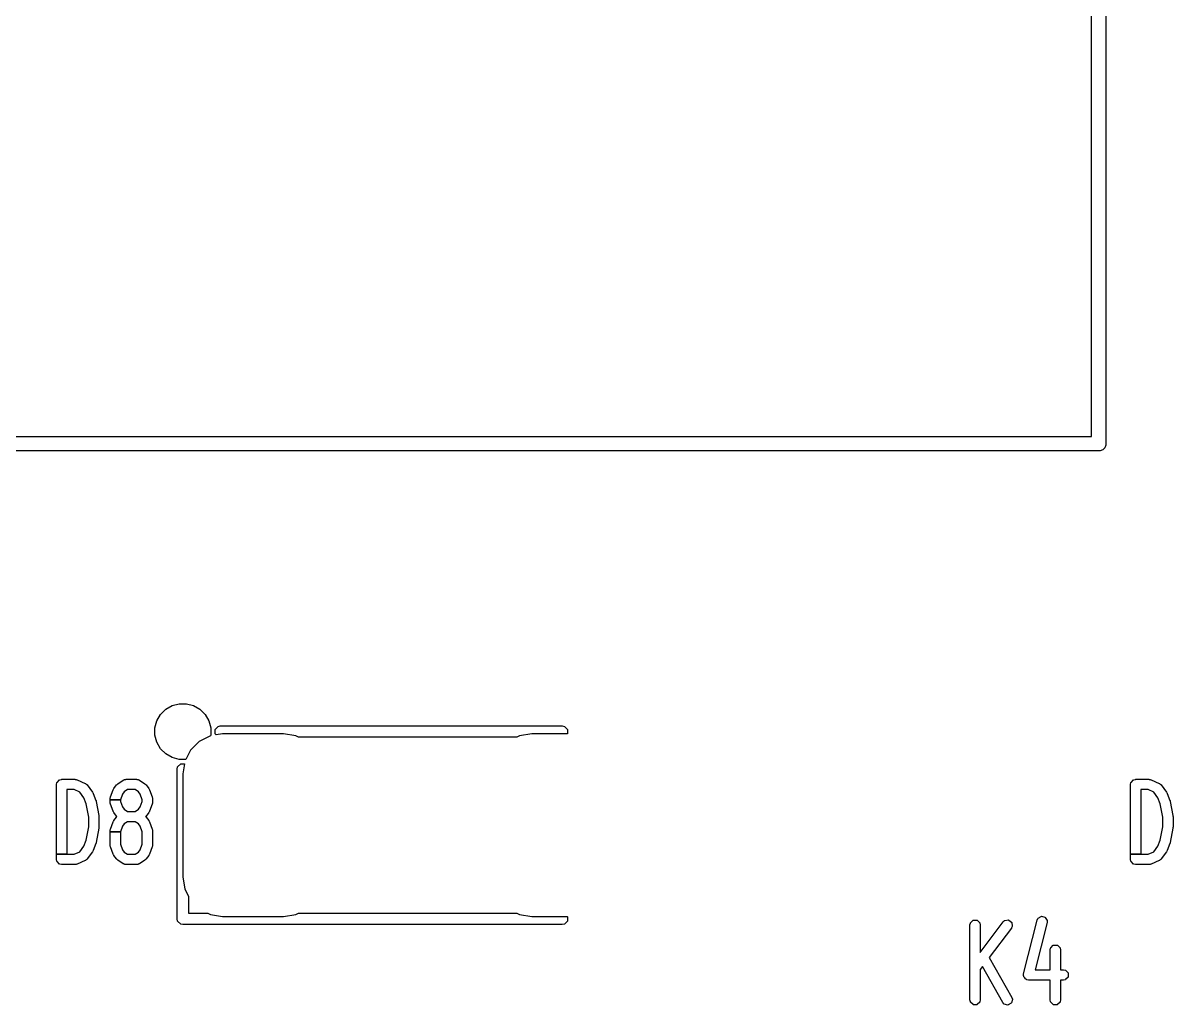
# Model space of a CAD drawing. Header units: millimetres. Extents: x 0 to 98, y 0 to 67.8.
# Drawn here: x 36.89 to 49.17, y 46.83 to 57.32 of the extents above; entities that cross this region are included whole.
import ezdxf

# ---------------------------------------------------------------- set-up
doc = ezdxf.new("R2010")
doc.units = ezdxf.units.MM
doc.layers.add('Edge.Cuts', color=254, linetype='CONTINUOUS', true_color=0xd0d2cd)

msp = doc.modelspace()

# ---------------------------------------------------------------- linework, layer by layer
at = {"layer": 'Edge.Cuts', "linetype": 'CONTINUOUS'}
for p, q in [((48.4532, 65.076999), (48.4532, 52.823)), ((48.3008, 52.8992), (48.3008, 65.000799)), ((32.6992, 52.8992), (48.3008, 52.8992)), ((48.451736, 52.808134), (48.440358, 52.780666)), ((48.4532, 52.823), (48.451736, 52.808134)), ((48.377, 52.7468), (32.623, 52.7468)), ((48.391866, 52.748264), (48.377, 52.7468)), ((48.419334, 52.759642), (48.391866, 52.748264)), ((48.440358, 52.780666), (48.419334, 52.759642)), ((38.361994, 49.932628), (38.417372, 49.988006)), ((38.417372, 49.988006), (38.485195, 50.027164)), ((38.485195, 50.027164), (38.560842, 50.047433)), ((38.560842, 50.047433), (38.639158, 50.047433)), ((38.639158, 50.047433), (38.714805, 50.027164)), ((38.714805, 50.027164), (38.782628, 49.988006)), ((38.782628, 49.988006), (38.838006, 49.932628)), ((38.302567, 49.789158), (38.322836, 49.864805)), ((38.322836, 49.864805), (38.361994, 49.932628)), ((38.838006, 49.932628), (38.877164, 49.864805)), ((38.877164, 49.864805), (38.897433, 49.789158)), ((38.302567, 49.710842), (38.302567, 49.789158)), ((38.897433, 49.789158), (38.897433, 49.710842)), ((38.944567, 49.772961), (38.977039, 49.805433)), ((38.944567, 49.727039), (38.944567, 49.772961)), ((38.957324, 49.714282), (38.944567, 49.727039)), ((39.025, 49.725), (38.957324, 49.714282)), ((38.977039, 49.805433), (39, 49.81)), ((39, 49.81), (42.65, 49.81)), ((39.675, 49.725), (39.025, 49.725)), ((39.806332, 49.704199), (39.675, 49.725)), ((42.325, 49.725), (42.193668, 49.704199)), ((42.703394, 49.725), (42.325, 49.725)), ((42.65, 49.81), (42.672961, 49.805433)), ((42.672961, 49.805433), (42.705433, 49.772961)), ((42.705433, 49.727039), (42.703394, 49.725)), ((42.705433, 49.772961), (42.705433, 49.727039)), ((38.322836, 49.635195), (38.302567, 49.710842)), ((38.361994, 49.567372), (38.322836, 49.635195)), ((38.775191, 49.643832), (38.681168, 49.549809)), ((38.893668, 49.704199), (38.775191, 49.643832)), ((38.895741, 49.704528), (38.893668, 49.704199)), ((38.897433, 49.710842), (38.895741, 49.704528)), ((39.834199, 49.69), (39.806332, 49.704199)), ((42.165801, 49.69), (39.834199, 49.69)), ((42.193668, 49.704199), (42.165801, 49.69)), ((38.417372, 49.511994), (38.361994, 49.567372)), ((38.485195, 49.472836), (38.417372, 49.511994)), ((38.560842, 49.452567), (38.485195, 49.472836)), ((38.681168, 49.549809), (38.631621, 49.452567)), ((38.54, 49.35), (38.544567, 49.372961)), ((38.54, 47.75), (38.54, 49.35)), ((38.544567, 49.372961), (38.577039, 49.405433)), ((38.631621, 49.452567), (38.560842, 49.452567)), ((38.577039, 49.405433), (38.616699, 49.405433)), ((38.616699, 49.405433), (38.6, 49.3)), ((37.257413, 49.207775), (37.284473, 49.234835)), ((37.284473, 49.234835), (37.287034, 49.236203)), ((37.287034, 49.236203), (37.306168, 49.240009)), ((37.306168, 49.240009), (37.307143, 49.240105)), ((37.307143, 49.240105), (37.45, 49.240105)), ((37.45, 49.240105), (37.450972, 49.24001)), ((37.450972, 49.24001), (37.451505, 49.239905)), ((37.451505, 49.239905), (37.452376, 49.239967)), ((37.452376, 49.239967), (37.461244, 49.237968)), ((37.461244, 49.237968), (37.47011, 49.236203)), ((37.47011, 49.236203), (37.470874, 49.235795)), ((37.470874, 49.235795), (37.471411, 49.235673)), ((37.471411, 49.235673), (37.472338, 49.235365)), ((37.472338, 49.235365), (37.558052, 49.19727)), ((37.905206, 49.192773), (37.962349, 49.230868)), ((37.962349, 49.230868), (37.963213, 49.231329)), ((37.963213, 49.231329), (37.96912, 49.233769)), ((37.96912, 49.233769), (37.970188, 49.234836)), ((37.970188, 49.234836), (37.972746, 49.236203)), ((37.972746, 49.236203), (37.977125, 49.237076)), ((37.977125, 49.237076), (37.981247, 49.238776)), ((37.981247, 49.238776), (37.984133, 49.239057)), ((37.984133, 49.239057), (37.985609, 49.238763)), ((37.985609, 49.238763), (37.991882, 49.240009)), ((37.991882, 49.240009), (37.992857, 49.240105)), ((37.992857, 49.240105), (38.107143, 49.240105)), ((38.107143, 49.240105), (38.108118, 49.240009)), ((38.108118, 49.240009), (38.114389, 49.238763)), ((38.114389, 49.238763), (38.115867, 49.239057)), ((38.115867, 49.239057), (38.118754, 49.238776)), ((38.118754, 49.238776), (38.122876, 49.237075)), ((38.122876, 49.237075), (38.127253, 49.236203)), ((38.127253, 49.236203), (38.129813, 49.234835)), ((38.129813, 49.234835), (38.130879, 49.233769)), ((38.130879, 49.233769), (38.136787, 49.231329)), ((38.136787, 49.231329), (38.137651, 49.230868)), ((38.137651, 49.230868), (38.194794, 49.192773)), ((38.6, 49.3), (38.6, 48.2)), ((48.721698, 49.207775), (48.748758, 49.234835)), ((48.748758, 49.234835), (48.751319, 49.236203)), ((48.751319, 49.236203), (48.770453, 49.240009)), ((48.770453, 49.240009), (48.771428, 49.240105)), ((48.771428, 49.240105), (48.914285, 49.240105)), ((48.914285, 49.240105), (48.915257, 49.24001)), ((48.915257, 49.24001), (48.91579, 49.239905)), ((48.91579, 49.239905), (48.916661, 49.239967)), ((48.916661, 49.239967), (48.925529, 49.237968)), ((48.925529, 49.237968), (48.934395, 49.236203)), ((48.934395, 49.236203), (48.935159, 49.235795)), ((48.935159, 49.235795), (48.935696, 49.235673)), ((48.935696, 49.235673), (48.936623, 49.235365)), ((48.936623, 49.235365), (49.022337, 49.19727)), ((37.252143, 49.185105), (37.252239, 49.18608)), ((37.252143, 48.440105), (37.252143, 49.185105)), ((37.252239, 49.18608), (37.256045, 49.205214)), ((37.256045, 49.205214), (37.257413, 49.207775)), ((37.438328, 49.130105), (37.362143, 49.130105)), ((37.362143, 49.130105), (37.362143, 48.440105)), ((37.500299, 49.102564), (37.438328, 49.130105)), ((37.544123, 49.04413), (37.500299, 49.102564)), ((37.558052, 49.19727), (37.558904, 49.196786)), ((37.558904, 49.196786), (37.561345, 49.195063)), ((37.561345, 49.195063), (37.561897, 49.194984)), ((37.561897, 49.194984), (37.564527, 49.193757)), ((37.564527, 49.193757), (37.569447, 49.189345)), ((37.569447, 49.189345), (37.574843, 49.185537)), ((37.574843, 49.185537), (37.576627, 49.183246)), ((37.576627, 49.183246), (37.576825, 49.18273)), ((37.576825, 49.18273), (37.579052, 49.180733)), ((37.579052, 49.180733), (37.579714, 49.18001)), ((37.579714, 49.18001), (37.636857, 49.10382)), ((37.636857, 49.10382), (37.637365, 49.102982)), ((37.637365, 49.102982), (37.640318, 49.096823)), ((37.827073, 49.052036), (37.855645, 49.128227)), ((37.855645, 49.128227), (37.856078, 49.129106)), ((37.856078, 49.129106), (37.859678, 49.134913)), ((37.859678, 49.134913), (37.862635, 49.141077)), ((37.862635, 49.141077), (37.863143, 49.141915)), ((37.863143, 49.141915), (37.891714, 49.18001)), ((37.891714, 49.18001), (37.892376, 49.180732)), ((37.892376, 49.180732), (37.898559, 49.186278)), ((37.898559, 49.186278), (37.904447, 49.192152)), ((37.904447, 49.192152), (37.905206, 49.192773)), ((37.97406, 49.106474), (37.955873, 49.082223)), ((38.009509, 49.130105), (37.97406, 49.106474)), ((38.090491, 49.130105), (38.009509, 49.130105)), ((38.125937, 49.106475), (38.090491, 49.130105)), ((38.144123, 49.082225), (38.125937, 49.106475)), ((38.194794, 49.192773), (38.195553, 49.192152)), ((38.195553, 49.192152), (38.201433, 49.186284)), ((38.201433, 49.186284), (38.207624, 49.180733)), ((38.207624, 49.180733), (38.208286, 49.18001)), ((38.208286, 49.18001), (38.236857, 49.141915)), ((38.236857, 49.141915), (38.237365, 49.141077)), ((38.237365, 49.141077), (38.240318, 49.134918)), ((38.240318, 49.134918), (38.243923, 49.129106)), ((38.243923, 49.129106), (38.244356, 49.128227)), ((38.244356, 49.128227), (38.272927, 49.052036)), ((48.716428, 49.185105), (48.716524, 49.18608)), ((48.716428, 48.440105), (48.716428, 49.185105)), ((48.716524, 49.18608), (48.72033, 49.205214)), ((48.72033, 49.205214), (48.721698, 49.207775)), ((48.902613, 49.130105), (48.826428, 49.130105)), ((48.826428, 49.130105), (48.826428, 48.440105)), ((48.964584, 49.102564), (48.902613, 49.130105)), ((49.008408, 49.04413), (48.964584, 49.102564)), ((49.022337, 49.19727), (49.023189, 49.196786)), ((49.023189, 49.196786), (49.02563, 49.195063)), ((49.02563, 49.195063), (49.026182, 49.194984)), ((49.026182, 49.194984), (49.028812, 49.193757)), ((49.028812, 49.193757), (49.033732, 49.189345)), ((49.033732, 49.189345), (49.039128, 49.185537)), ((49.039128, 49.185537), (49.040912, 49.183246)), ((49.040912, 49.183246), (49.04111, 49.18273)), ((49.04111, 49.18273), (49.043337, 49.180733)), ((49.043337, 49.180733), (49.043999, 49.18001)), ((49.043999, 49.18001), (49.101142, 49.10382)), ((49.101142, 49.10382), (49.10165, 49.102982)), ((49.10165, 49.102982), (49.104603, 49.096823)), ((37.56825, 48.979791), (37.544123, 49.04413)), ((37.595, 48.837141), (37.56825, 48.979791)), ((37.640318, 49.096823), (37.643923, 49.091011)), ((37.643923, 49.091011), (37.644356, 49.090132)), ((37.644356, 49.090132), (37.672927, 49.013941)), ((37.672927, 49.013941), (37.673179, 49.012993)), ((37.673179, 49.012993), (37.673793, 49.009241)), ((37.673793, 49.009241), (37.675212, 49.005707)), ((37.675212, 49.005707), (37.675486, 49.004765)), ((37.675486, 49.004765), (37.704058, 48.852383)), ((37.823571, 49.032724), (37.823667, 49.033699)), ((37.823571, 49.022751), (37.823571, 49.032724)), ((37.823571, 48.994629), (37.823571, 49.022751)), ((37.823571, 49.022751), (37.933571, 49.022751)), ((37.933571, 49.022751), (37.823571, 49.022751)), ((37.823667, 48.993654), (37.823571, 48.994629)), ((37.823667, 49.033699), (37.825393, 49.042382)), ((37.825392, 48.984978), (37.823667, 48.993654)), ((37.826821, 48.976263), (37.825392, 48.984978)), ((37.825393, 49.042382), (37.826821, 49.051089)), ((37.826821, 49.051089), (37.827073, 49.052036)), ((37.955873, 49.082223), (37.933571, 49.022751)), ((37.933571, 49.022751), (37.933571, 49.004605)), ((37.933571, 49.004605), (37.955873, 48.945133)), ((38.166428, 49.022749), (38.144123, 49.082225)), ((38.144125, 48.945131), (38.166428, 49.004604)), ((38.166428, 49.004604), (38.166428, 49.022749)), ((38.272927, 49.052036), (38.273179, 49.051088)), ((38.273179, 49.051088), (38.274606, 49.042376)), ((38.274606, 48.984979), (38.273179, 48.976265)), ((38.274606, 49.042376), (38.276332, 49.0337)), ((38.276332, 48.993653), (38.274606, 48.984979)), ((38.276332, 49.0337), (38.276428, 49.032724)), ((38.276428, 48.994629), (38.276332, 48.993653)), ((38.276428, 49.032724), (38.276428, 48.994629)), ((49.032535, 48.979791), (49.008408, 49.04413)), ((49.059285, 48.837141), (49.032535, 48.979791)), ((49.104603, 49.096823), (49.108208, 49.091011)), ((49.108208, 49.091011), (49.108641, 49.090132)), ((49.108641, 49.090132), (49.137212, 49.013941)), ((49.137212, 49.013941), (49.137464, 49.012993)), ((49.137464, 49.012993), (49.138078, 49.009241)), ((49.138078, 49.009241), (49.139497, 49.005707)), ((49.139497, 49.005707), (49.139771, 49.004765)), ((49.139771, 49.004765), (49.168343, 48.852383)), ((37.827073, 48.975316), (37.826821, 48.976263)), ((37.855645, 48.899127), (37.827073, 48.975316)), ((37.856078, 48.898248), (37.855645, 48.899127)), ((37.859677, 48.892444), (37.856078, 48.898248)), ((37.862634, 48.886278), (37.859677, 48.892444)), ((37.863142, 48.88544), (37.862634, 48.886278)), ((37.891713, 48.847344), (37.863142, 48.88544)), ((37.955873, 48.945133), (37.97406, 48.920882)), ((37.97406, 48.920882), (38.00951, 48.897248)), ((38.00951, 48.897248), (38.09049, 48.897248)), ((38.09049, 48.897248), (38.125937, 48.920882)), ((38.125937, 48.920882), (38.144125, 48.945131)), ((38.236857, 48.885439), (38.208287, 48.847344)), ((38.237366, 48.886277), (38.236857, 48.885439)), ((38.240322, 48.892443), (38.237366, 48.886277)), ((38.243923, 48.898247), (38.240322, 48.892443)), ((38.244356, 48.899127), (38.243923, 48.898247)), ((38.272927, 48.975317), (38.244356, 48.899127)), ((38.273179, 48.976265), (38.272927, 48.975317)), ((37.595, 48.73307), (37.595, 48.837141)), ((37.704058, 48.852383), (37.704144, 48.851406)), ((37.704144, 48.851406), (37.704097, 48.847275)), ((37.704097, 48.847275), (37.704904, 48.843224)), ((37.704904, 48.843224), (37.705, 48.842248)), ((37.705, 48.842248), (37.705, 48.727962)), ((37.827073, 48.709179), (37.855645, 48.78537)), ((37.855645, 48.78537), (37.856078, 48.786249)), ((37.856078, 48.786249), (37.859678, 48.792056)), ((37.859678, 48.792056), (37.862635, 48.79822)), ((37.862635, 48.79822), (37.863143, 48.799058)), ((37.863143, 48.799058), (37.891714, 48.837153)), ((37.892375, 48.846621), (37.891713, 48.847344)), ((37.891714, 48.837153), (37.892376, 48.837875)), ((37.897252, 48.842248), (37.892375, 48.846621)), ((37.892376, 48.837875), (37.897252, 48.842248)), ((37.955873, 48.739366), (37.933571, 48.679894)), ((37.97406, 48.763617), (37.955873, 48.739366)), ((38.009509, 48.787248), (37.97406, 48.763617)), ((38.090491, 48.787248), (38.009509, 48.787248)), ((38.125937, 48.763618), (38.090491, 48.787248)), ((38.144123, 48.739368), (38.125937, 48.763618)), ((38.166428, 48.679892), (38.144123, 48.739368)), ((38.207625, 48.846621), (38.202747, 48.842249)), ((38.202747, 48.842249), (38.207624, 48.837876)), ((38.207624, 48.837876), (38.208286, 48.837153)), ((38.208287, 48.847344), (38.207625, 48.846621)), ((38.208286, 48.837153), (38.236857, 48.799058)), ((38.236857, 48.799058), (38.237365, 48.79822)), ((38.237365, 48.79822), (38.240318, 48.792061)), ((38.240318, 48.792061), (38.243923, 48.786249)), ((38.243923, 48.786249), (38.244356, 48.78537)), ((38.244356, 48.78537), (38.272927, 48.709179)), ((49.059285, 48.73307), (49.059285, 48.837141)), ((49.168343, 48.852383), (49.168429, 48.851406)), ((49.168429, 48.851406), (49.168382, 48.847275)), ((49.168382, 48.847275), (49.169189, 48.843224)), ((49.169189, 48.843224), (49.169285, 48.842248)), ((49.169285, 48.842248), (49.169285, 48.727962)), ((37.568251, 48.590417), (37.595, 48.73307)), ((37.704058, 48.717827), (37.675486, 48.565445)), ((37.704144, 48.718804), (37.704058, 48.717827)), ((37.704904, 48.726986), (37.704097, 48.722937)), ((37.704097, 48.722937), (37.704144, 48.718804)), ((37.705, 48.727962), (37.704904, 48.726986)), ((37.823571, 48.689867), (37.823667, 48.690842)), ((37.823571, 48.679894), (37.823571, 48.689867)), ((37.823571, 48.537486), (37.823571, 48.679894)), ((37.823571, 48.679894), (37.933571, 48.679894)), ((37.933571, 48.679894), (37.823571, 48.679894)), ((37.823667, 48.690842), (37.825393, 48.699525)), ((37.825393, 48.699525), (37.826821, 48.708232)), ((37.826821, 48.708232), (37.827073, 48.709179)), ((37.933571, 48.679894), (37.933571, 48.547462)), ((38.166428, 48.547461), (38.166428, 48.679892)), ((38.272927, 48.709179), (38.273179, 48.708231)), ((38.273179, 48.708231), (38.274606, 48.699519)), ((38.274606, 48.699519), (38.276332, 48.690843)), ((38.276332, 48.690843), (38.276428, 48.689867)), ((38.276428, 48.689867), (38.276428, 48.537486)), ((49.032536, 48.590417), (49.059285, 48.73307)), ((49.168343, 48.717827), (49.139771, 48.565445)), ((49.168429, 48.718804), (49.168343, 48.717827)), ((49.169189, 48.726986), (49.168382, 48.722937)), ((49.168382, 48.722937), (49.168429, 48.718804)), ((49.169285, 48.727962), (49.169189, 48.726986)), ((37.500298, 48.467648), (37.544125, 48.526083)), ((37.544125, 48.526083), (37.568251, 48.590417)), ((37.672927, 48.556269), (37.644356, 48.480079)), ((37.673179, 48.557217), (37.672927, 48.556269)), ((37.673793, 48.560971), (37.673179, 48.557217)), ((37.675212, 48.564503), (37.673793, 48.560971)), ((37.675486, 48.565445), (37.675212, 48.564503)), ((37.823667, 48.536511), (37.823571, 48.537486)), ((37.825392, 48.527835), (37.823667, 48.536511)), ((37.826821, 48.51912), (37.825392, 48.527835)), ((37.827073, 48.518173), (37.826821, 48.51912)), ((37.855645, 48.441984), (37.827073, 48.518173)), ((37.933571, 48.547462), (37.955873, 48.48799)), ((37.955873, 48.48799), (37.97406, 48.463739)), ((38.125937, 48.463739), (38.144125, 48.487988)), ((38.144125, 48.487988), (38.166428, 48.547461)), ((38.272927, 48.518174), (38.244356, 48.441984)), ((38.273179, 48.519122), (38.272927, 48.518174)), ((38.274606, 48.527836), (38.273179, 48.519122)), ((38.276332, 48.53651), (38.274606, 48.527836)), ((38.276428, 48.537486), (38.276332, 48.53651)), ((48.964583, 48.467648), (49.00841, 48.526083)), ((49.00841, 48.526083), (49.032536, 48.590417)), ((49.137212, 48.556269), (49.108641, 48.480079)), ((49.137464, 48.557217), (49.137212, 48.556269)), ((49.138078, 48.560971), (49.137464, 48.557217)), ((49.139497, 48.564503), (49.138078, 48.560971)), ((49.139771, 48.565445), (49.139497, 48.564503)), ((37.252143, 48.385105), (37.252143, 48.440105)), ((37.252143, 48.440105), (37.362143, 48.440105)), ((37.362143, 48.440105), (37.252143, 48.440105)), ((37.252239, 48.38413), (37.252143, 48.385105)), ((37.256045, 48.364996), (37.252239, 48.38413)), ((37.257413, 48.362435), (37.256045, 48.364996)), ((37.362143, 48.440105), (37.438328, 48.440105)), ((37.438328, 48.440105), (37.500298, 48.467648)), ((37.558052, 48.37294), (37.472338, 48.334845)), ((37.558905, 48.373425), (37.558052, 48.37294)), ((37.561345, 48.375148), (37.558905, 48.373425)), ((37.561894, 48.375226), (37.561345, 48.375148)), ((37.564527, 48.376454), (37.561894, 48.375226)), ((37.569442, 48.380863), (37.564527, 48.376454)), ((37.574843, 48.384673), (37.569442, 48.380863)), ((37.576628, 48.386965), (37.574843, 48.384673)), ((37.576827, 48.387485), (37.576628, 48.386965)), ((37.579051, 48.389477), (37.576827, 48.387485)), ((37.579714, 48.3902), (37.579051, 48.389477)), ((37.636857, 48.466391), (37.579714, 48.3902)), ((37.637366, 48.467229), (37.636857, 48.466391)), ((37.640322, 48.473395), (37.637366, 48.467229)), ((37.643923, 48.479199), (37.640322, 48.473395)), ((37.644356, 48.480079), (37.643923, 48.479199)), ((37.856078, 48.441105), (37.855645, 48.441984)), ((37.859677, 48.435301), (37.856078, 48.441105)), ((37.862634, 48.429135), (37.859677, 48.435301)), ((37.863142, 48.428297), (37.862634, 48.429135)), ((37.891713, 48.390201), (37.863142, 48.428297)), ((37.892375, 48.389478), (37.891713, 48.390201)), ((37.898568, 48.383926), (37.892375, 48.389478)), ((37.904447, 48.378058), (37.898568, 48.383926)), ((37.905206, 48.377437), (37.904447, 48.378058)), ((37.962349, 48.339342), (37.905206, 48.377437)), ((37.97406, 48.463739), (38.00951, 48.440105)), ((38.00951, 48.440105), (38.09049, 48.440105)), ((38.09049, 48.440105), (38.125937, 48.463739)), ((38.194794, 48.377437), (38.137651, 48.339342)), ((38.195553, 48.378058), (38.194794, 48.377437)), ((38.20143, 48.383926), (38.195553, 48.378058)), ((38.207625, 48.389478), (38.20143, 48.383926)), ((38.208287, 48.390201), (38.207625, 48.389478)), ((38.236857, 48.428296), (38.208287, 48.390201)), ((38.237366, 48.429134), (38.236857, 48.428296)), ((38.240322, 48.4353), (38.237366, 48.429134)), ((38.243923, 48.441104), (38.240322, 48.4353)), ((38.244356, 48.441984), (38.243923, 48.441104)), ((48.716428, 48.385105), (48.716428, 48.440105)), ((48.716428, 48.440105), (48.826428, 48.440105)), ((48.826428, 48.440105), (48.716428, 48.440105)), ((48.716524, 48.38413), (48.716428, 48.385105)), ((48.72033, 48.364996), (48.716524, 48.38413)), ((48.721698, 48.362435), (48.72033, 48.364996)), ((48.826428, 48.440105), (48.902613, 48.440105)), ((48.902613, 48.440105), (48.964583, 48.467648)), ((49.022337, 48.37294), (48.936623, 48.334845)), ((49.02319, 48.373425), (49.022337, 48.37294)), ((49.02563, 48.375148), (49.02319, 48.373425)), ((49.026179, 48.375226), (49.02563, 48.375148)), ((49.028812, 48.376454), (49.026179, 48.375226)), ((49.033727, 48.380863), (49.028812, 48.376454)), ((49.039128, 48.384673), (49.033727, 48.380863)), ((49.040913, 48.386965), (49.039128, 48.384673)), ((49.041112, 48.387485), (49.040913, 48.386965)), ((49.043336, 48.389477), (49.041112, 48.387485)), ((49.043999, 48.3902), (49.043336, 48.389477)), ((49.101142, 48.466391), (49.043999, 48.3902)), ((49.101651, 48.467229), (49.101142, 48.466391)), ((49.104607, 48.473395), (49.101651, 48.467229)), ((49.108208, 48.479199), (49.104607, 48.473395)), ((49.108641, 48.480079), (49.108208, 48.479199)), ((37.284473, 48.335375), (37.257413, 48.362435)), ((37.287034, 48.334007), (37.284473, 48.335375)), ((37.306168, 48.330201), (37.287034, 48.334007)), ((37.307143, 48.330105), (37.306168, 48.330201)), ((37.45, 48.330105), (37.307143, 48.330105)), ((37.450977, 48.330201), (37.45, 48.330105)), ((37.451509, 48.330308), (37.450977, 48.330201)), ((37.452376, 48.330244), (37.451509, 48.330308)), ((37.461213, 48.332238), (37.452376, 48.330244)), ((37.470109, 48.334007), (37.461213, 48.332238)), ((37.470873, 48.334417), (37.470109, 48.334007)), ((37.471405, 48.334536), (37.470873, 48.334417)), ((37.472338, 48.334845), (37.471405, 48.334536)), ((37.963214, 48.33888), (37.962349, 48.339342)), ((37.96912, 48.336442), (37.963214, 48.33888)), ((37.970187, 48.335375), (37.96912, 48.336442)), ((37.972747, 48.334007), (37.970187, 48.335375)), ((37.977122, 48.333137), (37.972747, 48.334007)), ((37.981246, 48.331434), (37.977122, 48.333137)), ((37.984135, 48.331153), (37.981246, 48.331434)), ((37.98561, 48.331449), (37.984135, 48.331153)), ((37.991881, 48.330201), (37.98561, 48.331449)), ((37.992857, 48.330105), (37.991881, 48.330201)), ((38.107143, 48.330105), (37.992857, 48.330105)), ((38.108119, 48.330201), (38.107143, 48.330105)), ((38.114388, 48.331449), (38.108119, 48.330201)), ((38.115865, 48.331153), (38.114388, 48.331449)), ((38.118755, 48.331435), (38.115865, 48.331153)), ((38.122874, 48.333137), (38.118755, 48.331435)), ((38.127252, 48.334007), (38.122874, 48.333137)), ((38.129814, 48.335376), (38.127252, 48.334007)), ((38.130878, 48.336442), (38.129814, 48.335376)), ((38.136786, 48.33888), (38.130878, 48.336442)), ((38.137651, 48.339342), (38.136786, 48.33888)), ((48.748758, 48.335375), (48.721698, 48.362435)), ((48.751319, 48.334007), (48.748758, 48.335375)), ((48.770453, 48.330201), (48.751319, 48.334007)), ((48.771428, 48.330105), (48.770453, 48.330201)), ((48.914285, 48.330105), (48.771428, 48.330105)), ((48.915262, 48.330201), (48.914285, 48.330105)), ((48.915794, 48.330308), (48.915262, 48.330201)), ((48.916661, 48.330244), (48.915794, 48.330308)), ((48.925498, 48.332238), (48.916661, 48.330244)), ((48.934394, 48.334007), (48.925498, 48.332238)), ((48.935158, 48.334417), (48.934394, 48.334007)), ((48.93569, 48.334536), (48.935158, 48.334417)), ((48.936623, 48.334845), (48.93569, 48.334536)), ((38.6, 48.2), (38.620801, 48.068668)), ((38.620801, 48.068668), (38.66, 47.991736)), ((38.66, 47.991736), (38.66, 47.81)), ((38.66, 47.81), (38.865801, 47.81)), ((38.865801, 47.81), (38.893668, 47.795801)), ((38.893668, 47.795801), (39.025, 47.775)), ((39.025, 47.775), (39.675, 47.775)), ((39.675, 47.775), (39.806332, 47.795801)), ((39.806332, 47.795801), (39.834199, 47.81)), ((39.834199, 47.81), (42.165801, 47.81)), ((42.165801, 47.81), (42.193668, 47.795801)), ((42.193668, 47.795801), (42.325, 47.775)), ((42.325, 47.775), (42.703394, 47.775)), ((42.703394, 47.775), (42.705433, 47.772961)), ((42.705433, 47.772961), (42.705433, 47.727039)), ((47.7184, 47.737463), (47.726733, 47.755103)), ((47.726733, 47.755103), (47.728682, 47.757254)), ((47.728682, 47.757254), (47.761497, 47.776943)), ((47.761497, 47.776943), (47.765282, 47.777507)), ((47.765282, 47.777507), (47.802408, 47.768226)), ((47.802408, 47.768226), (47.805482, 47.765948)), ((47.805482, 47.765948), (47.805482, 47.765947)), ((47.805482, 47.765947), (47.825171, 47.733132)), ((38.544567, 47.727039), (38.54, 47.75)), ((38.577039, 47.694567), (38.544567, 47.727039)), ((38.6, 47.69), (38.577039, 47.694567)), ((42.65, 47.69), (38.6, 47.69)), ((42.672961, 47.694567), (42.65, 47.69)), ((42.705433, 47.727039), (42.672961, 47.694567)), ((47.002143, 47.685105), (47.002239, 47.68608)), ((47.002143, 46.885105), (47.002143, 47.685105)), ((47.002239, 47.68608), (47.006045, 47.705214)), ((47.006045, 47.705214), (47.007413, 47.707775)), ((47.007413, 47.707775), (47.034473, 47.734835)), ((47.034473, 47.734835), (47.038009, 47.736299)), ((47.038009, 47.736299), (47.076277, 47.736299)), ((47.076277, 47.736299), (47.079813, 47.734835)), ((47.079813, 47.734835), (47.106873, 47.707775)), ((47.106873, 47.707775), (47.108241, 47.705214)), ((47.108241, 47.705214), (47.112047, 47.68608)), ((47.112047, 47.68608), (47.112143, 47.685105)), ((47.112143, 47.392963), (47.356, 47.718105)), ((47.112143, 47.685105), (47.112143, 47.392963)), ((47.444, 47.652105), (47.20838, 47.337947)), ((47.356, 47.718105), (47.356662, 47.718828)), ((47.356662, 47.718828), (47.371187, 47.731852)), ((47.371187, 47.731852), (47.373818, 47.733079)), ((47.373818, 47.733079), (47.411702, 47.738491)), ((47.411702, 47.738491), (47.415409, 47.737541)), ((47.415409, 47.737541), (47.446024, 47.71458)), ((47.444508, 47.652943), (47.444, 47.652105)), ((47.452944, 47.670534), (47.444508, 47.652943)), ((47.446024, 47.71458), (47.447974, 47.711287)), ((47.447974, 47.711287), (47.453386, 47.673403)), ((47.453386, 47.673403), (47.452944, 47.670534)), ((47.575213, 47.165112), (47.71807, 47.73654)), ((47.824786, 47.709861), (47.699014, 47.206772)), ((47.71807, 47.73654), (47.7184, 47.737463)), ((47.824929, 47.710831), (47.824786, 47.709861)), ((47.825878, 47.730317), (47.824929, 47.710831)), ((47.825171, 47.733132), (47.825878, 47.730317)), ((47.859286, 47.418439), (47.859382, 47.419414)), ((47.859286, 47.206772), (47.859286, 47.418439)), ((47.859382, 47.419414), (47.863188, 47.438548)), ((47.863188, 47.438548), (47.864556, 47.441109)), ((47.864556, 47.441109), (47.891616, 47.468169)), ((47.891616, 47.468169), (47.895152, 47.469633)), ((47.895152, 47.469633), (47.93342, 47.469633)), ((47.93342, 47.469633), (47.936956, 47.468169)), ((47.936956, 47.468169), (47.964016, 47.441109)), ((47.964016, 47.441109), (47.965384, 47.438548)), ((47.965384, 47.438548), (47.96919, 47.419414)), ((47.96919, 47.419414), (47.969286, 47.418439)), ((47.969286, 47.418439), (47.969286, 47.206772)), ((47.20838, 47.337947), (47.447937, 46.912069)), ((47.136261, 47.241788), (47.112143, 47.20963)), ((47.112143, 47.20963), (47.112143, 46.885105)), ((47.352063, 46.858141), (47.136261, 47.241788)), ((47.574122, 47.144656), (47.57507, 47.164142)), ((47.574829, 47.141841), (47.574122, 47.144656)), ((47.577377, 47.137595), (47.574829, 47.141841)), ((47.57507, 47.164142), (47.575213, 47.165112)), ((47.577377, 47.132638), (47.577377, 47.137595)), ((47.699014, 47.206772), (47.859286, 47.206772)), ((47.969286, 47.206772), (48, 47.206772)), ((48, 47.206772), (48.000975, 47.206676)), ((48.000975, 47.206676), (48.020109, 47.20287)), ((48.020109, 47.20287), (48.02267, 47.201502)), ((48.02267, 47.201502), (48.04973, 47.174442)), ((48.04973, 47.174442), (48.051194, 47.170906)), ((48.051194, 47.170906), (48.051194, 47.132638)), ((47.578841, 47.129102), (47.577377, 47.132638)), ((47.587919, 47.120024), (47.578841, 47.129102)), ((47.594518, 47.109026), (47.587919, 47.120024)), ((47.594518, 47.109025), (47.594518, 47.109026)), ((47.597593, 47.106747), (47.594518, 47.109025)), ((47.602396, 47.105547), (47.597593, 47.106747)), ((47.605901, 47.102042), (47.602396, 47.105547)), ((47.608462, 47.100674), (47.605901, 47.102042)), ((47.627596, 47.096868), (47.608462, 47.100674)), ((47.628571, 47.096772), (47.627596, 47.096868)), ((47.859286, 47.096772), (47.628571, 47.096772)), ((47.859286, 46.885105), (47.859286, 47.096772)), ((48, 47.096772), (47.969286, 47.096772)), ((47.969286, 47.096772), (47.969286, 46.885105)), ((48.000975, 47.096868), (48, 47.096772)), ((48.020109, 47.100674), (48.000975, 47.096868)), ((48.02267, 47.102042), (48.020109, 47.100674)), ((48.04973, 47.129102), (48.02267, 47.102042)), ((48.051194, 47.132638), (48.04973, 47.129102)), ((47.447937, 46.912069), (47.448331, 46.911172)), ((47.448331, 46.911172), (47.454394, 46.892629)), ((47.454394, 46.892629), (47.454457, 46.889727)), ((47.002239, 46.88413), (47.002143, 46.885105)), ((47.006045, 46.864996), (47.002239, 46.88413)), ((47.007413, 46.862435), (47.006045, 46.864996)), ((47.034473, 46.835375), (47.007413, 46.862435)), ((47.038009, 46.833911), (47.034473, 46.835375)), ((47.076277, 46.833911), (47.038009, 46.833911)), ((47.079813, 46.835375), (47.076277, 46.833911)), ((47.106873, 46.862435), (47.079813, 46.835375)), ((47.108241, 46.864996), (47.106873, 46.862435)), ((47.112047, 46.88413), (47.108241, 46.864996)), ((47.112143, 46.885105), (47.112047, 46.88413)), ((47.352625, 46.857338), (47.352063, 46.858141)), ((47.365323, 46.842527), (47.352625, 46.857338)), ((47.367771, 46.840966), (47.365323, 46.842527)), ((47.404622, 46.830648), (47.367771, 46.840966)), ((47.408421, 46.831105), (47.404622, 46.830648)), ((47.441775, 46.849866), (47.408421, 46.831105)), ((47.444139, 46.852876), (47.441775, 46.849866)), ((47.454457, 46.889727), (47.444139, 46.852876)), ((47.859382, 46.88413), (47.859286, 46.885105)), ((47.863188, 46.864996), (47.859382, 46.88413)), ((47.864556, 46.862435), (47.863188, 46.864996)), ((47.891616, 46.835375), (47.864556, 46.862435)), ((47.895152, 46.833911), (47.891616, 46.835375)), ((47.93342, 46.833911), (47.895152, 46.833911)), ((47.936956, 46.835375), (47.93342, 46.833911)), ((47.964016, 46.862435), (47.936956, 46.835375)), ((47.965384, 46.864996), (47.964016, 46.862435)), ((47.96919, 46.88413), (47.965384, 46.864996)), ((47.969286, 46.885105), (47.96919, 46.88413))]:
    msp.add_line(p, q, dxfattribs=at)

doc.saveas('drawing.dxf')
